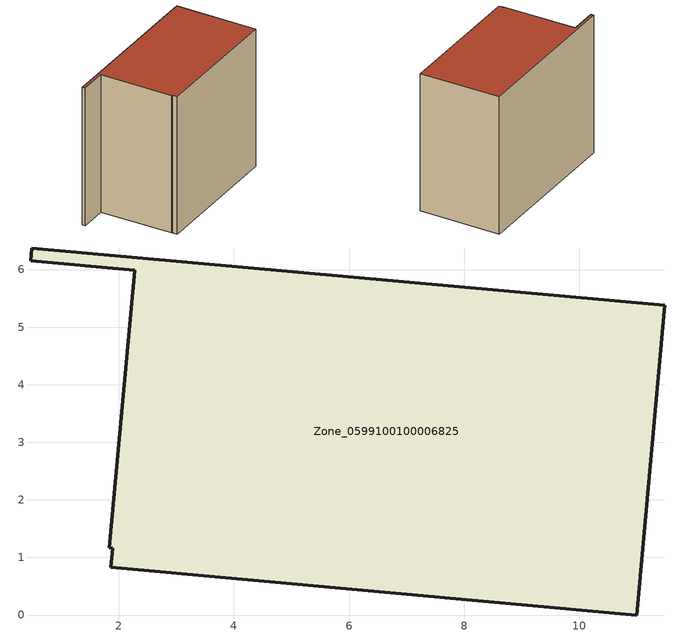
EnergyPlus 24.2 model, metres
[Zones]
Zone_0599100100006825
 floor ground (C_G): 0.49,6.38 11.48,5.38 11,0 1.86,0.83 1.9,1.16 1.83,1.17 2.27,5.99 0.47,6.15 z0
 wall outside (C_F): 11.48,5.38 0.49,6.38 0.47,6.15 2.27,5.99 1.83,1.17 1.9,1.16 1.86,0.83 11,0 11.48,5.38 z0:9.33
 roof outside (C_R): 1.9,1.16 1.86,0.83 11,0 11.48,5.38 0.49,6.38 0.47,6.15 2.27,5.99 1.83,1.17 z9.33
[BUILDING]
Pand.0599100100006825: North Axis=0; Terrain=City; Loads Convergence Tolerance Value=0.04; Temperature Convergence Tolerance Value=0.4; Solar Distribution=FullExterior; Maximum Number of Warmup Days=25; Minimum Number of Warmup Days=1
[Site:Location]
Rotterdam.The.Hague.AP_ZH_NLD Design_Conditions: Latitude=51.96; Longitude=4.45; Time Zone=1; Elevation=-4.5
[SITE:GROUNDTEMPERATURE:BUILDINGSURFACE]
18, 18, 18, 18, 18, 18, 18, 18, 18, 18, 18, 18
[MATERIAL] Thermal Absorptance=0.9; Solar Absorptance=0.7; Visible Absorptance=0.7
Name | Roughness | Thickness | Conductivity | Density | Specific Heat
G.TI.2015-2018 | MediumSmooth | 0.15 | 0.0428571 | 540 | 1210
F.TI.2015-2018 | Rough | 0.3 | 0.0666667 | 1920 | 840
R.TI.2015-2018 | MediumRough | 0.2 | 0.0333333 | 1500 | 1000
[CONSTRUCTION]
C_G: G.TI.2015-2018
C_F: F.TI.2015-2018
C_R: R.TI.2015-2018
[ZONE]
Zone_0599100100006825: Type=1; Multiplier=1; Ceiling Height=Autocalculate; Volume=Autocalculate; Floor Area=autocalculate; Part of Total Floor Area=Yes
[ZONEINFILTRATION:DESIGNFLOWRATE]
Infil_Zone_0599100100006825: Zone or ZoneList or Space or SpaceList=Zone_0599100100006825; Schedule=AlwaysOn; Design Flow Rate Calculation Method=Flow/Area; Flow Rate per Floor Area=0.0015; Constant Term Coefficient=1; Temperature Term Coefficient=0; Velocity Term Coefficient=0; Velocity Squared Term Coefficient=0
[HVACTEMPLATE:ZONE:IDEALLOADSAIRSYSTEM]
Zone_0599100100006825: Maximum Heating Supply Air Temperature=50; Minimum Cooling Supply Air Temperature=13; Maximum Heating Supply Air Humidity Ratio=0.0156; Minimum Cooling Supply Air Humidity Ratio=0.0077; Heating Limit=NoLimit; Cooling Limit=NoLimit; Dehumidification Control Type=ConstantSensibleHeatRatio; Cooling Sensible Heat Ratio=0.7; Dehumidification Setpoint=60; Humidification Control Type=None; Humidification Setpoint=30; Outdoor Air Method=None; Outdoor Air Flow Rate per Person=0.00944; Outdoor Air Flow Rate per Zone Floor Area=0; Outdoor Air Flow Rate per Zone=0; Demand Controlled Ventilation Type=None; Outdoor Air Economizer Type=NoEconomizer; Heat Recovery Type=None; Sensible Heat Recovery Effectiveness=0.7; Latent Heat Recovery Effectiveness=0.65
[ZONECONTROL:THERMOSTAT]
ThermostatControl_Zone_0599100100006825: Zone or ZoneList=Zone_0599100100006825; Control Type Schedule=DualSetpointControlType; Control 1=Thermostat_Zone_0599100100006825; Temperature Difference Between Cutout And Setpoint=0
[THERMOSTATSETPOINT:DUALSETPOINT]
Thermostat_Zone_0599100100006825: Heating Setpoint Temperature Schedule=HeatingSetpoint_Zone_0599100100006825; Cooling Setpoint Temperature Schedule=CoolingSetpoint_Zone_0599100100006825
[SCHEDULE:COMPACT]
HeatingSetpoint_Zone_0599100100006825: Through: 12/31, For: AllDays, Until: 24:00, 21
CoolingSetpoint_Zone_0599100100006825: Through: 12/31, For: AllDays, Until: 24:00, 24
DualSetpointControlType: Through: 12/31, For: AllDays, Until: 24:00, 4
AlwaysOn: Through: 12/31, For: AllDays, Until: 24:00, 1
